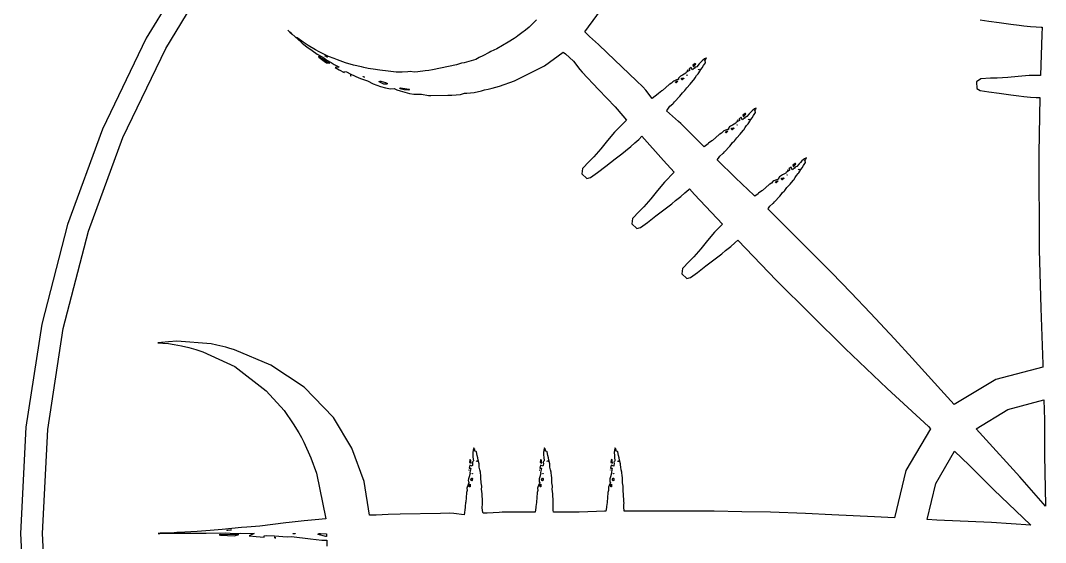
# Model space of a CAD drawing. Extents: x 0 to 285, y 0 to 248.
# Drawn here: x 100.6 to 142.07, y 123.48 to 144.62 of the extents above; entities that cross this region are included whole.
import ezdxf

# ---------------------------------------------------------------- set-up
doc = ezdxf.new("R2010")
doc.units = 0

msp = doc.modelspace()

# ---------------------------------------------------------------- linework, layer by layer
at = {"layer": 'Layer 1'}
for p, q in [((107.796866, 147.375305), (105.68579, 143.904035)), ((106.471682, 143.478077), (108.537947, 146.87565)), ((123.432539, 144.161021), (124.246989, 145.278561)), ((121.171038, 144.35139), (121.024531, 144.230362)), ((121.324211, 144.495081), (121.171038, 144.35139)), ((121.472942, 144.642773), (121.324211, 144.495081)), ((139.427401, 144.64388), (139.770631, 144.586995)), ((139.770631, 144.586995), (140.189708, 144.533963)), ((140.189708, 144.533963), (140.667891, 144.467895)), ((140.667891, 144.467895), (140.995269, 144.427455)), ((140.995269, 144.427455), (141.19688, 144.40479)), ((141.19688, 144.40479), (141.4656, 144.378261)), ((141.4656, 144.378261), (141.684545, 144.36656)), ((141.684545, 144.36656), (141.894896, 144.353671)), ((141.894896, 144.353671), (141.931, 144.353)), ((141.931, 144.353), (141.918407, 144.044136)), ((105.68579, 143.904035), (103.910727, 140.2247)), ((111.407, 144.226), (111.438849, 144.196669)), ((111.444042, 144.192816), (111.407, 144.226)), ((111.407, 144.226), (111.407, 144.226)), ((111.438849, 144.196669), (111.486262, 144.154005)), ((111.486262, 144.154005), (111.444042, 144.192816)), ((111.487, 144.154), (111.500925, 144.14126)), ((111.497219, 144.144963), (111.487, 144.154)), ((111.501221, 144.141114), (111.497219, 144.144963)), ((111.555233, 144.095408), (111.500423, 144.140888)), ((111.500423, 144.140888), (111.586783, 144.058228)), ((111.500925, 144.14126), (111.501221, 144.141114)), ((111.729737, 143.945348), (111.555233, 144.095408)), ((111.586783, 144.058228), (111.933569, 143.751882)), ((111.791806, 143.909943), (111.729737, 143.945348)), ((111.831357, 143.883132), (111.791806, 143.909943)), ((120.64545, 143.943282), (120.56605, 143.89099)), ((120.722037, 144.000009), (120.64545, 143.943282)), ((120.875653, 144.11215), (120.722037, 144.000009)), ((121.024531, 144.230362), (120.875653, 144.11215)), ((123.621117, 143.96889), (123.432539, 144.161021)), ((123.980346, 143.642991), (123.621117, 143.96889)), ((141.918407, 144.044136), (141.867746, 142.393906)), ((112.031342, 143.737813), (111.831357, 143.883132)), ((111.933569, 143.751882), (111.994599, 143.6987)), ((111.994599, 143.6987), (112.058446, 143.649224)), ((112.23888, 143.6036), (112.031342, 143.737813)), ((112.058446, 143.649224), (112.187769, 143.55427)), ((112.187769, 143.55427), (112.397531, 143.401986)), ((112.537818, 143.427468), (112.23888, 143.6036)), ((120.093941, 143.605238), (119.866256, 143.473395)), ((120.33333, 143.742708), (120.093941, 143.605238)), ((120.56605, 143.89099), (120.33333, 143.742708)), ((124.336761, 143.310127), (123.980346, 143.642991)), ((104.734297, 139.876859), (106.471682, 143.478077)), ((112.397531, 143.401986), (112.605218, 143.249702)), ((112.67662, 143.349843), (112.537818, 143.427468)), ((112.605218, 143.249702), (112.831125, 143.130452)), ((112.680795, 143.144687), (112.647775, 143.155648)), ((112.647775, 143.155648), (112.669552, 143.127502)), ((112.669552, 143.127502), (112.82465, 143.016253)), ((112.819424, 143.27874), (112.67662, 143.349843)), ((112.80449, 143.06573), (112.680795, 143.144687)), ((113.051848, 143.163342), (112.819424, 143.27874)), ((112.831125, 143.130452), (112.935115, 143.053273)), ((112.935767, 143.170449), (112.910435, 143.193411)), ((112.910435, 143.193411), (112.931319, 143.186448)), ((112.931319, 143.186448), (113.023324, 143.132081)), ((112.936, 143.17), (112.935767, 143.170449)), ((113.023324, 143.132081), (112.936, 143.17)), ((113.290791, 143.074016), (113.051848, 143.163342)), ((113.423819, 143.023648), (113.290791, 143.074016)), ((119.160538, 143.117416), (119.01818, 143.043793)), ((119.305417, 143.181114), (119.160538, 143.117416)), ((119.560506, 143.320659), (119.305417, 143.181114)), ((119.627313, 143.36273), (119.560506, 143.320659)), ((119.750119, 143.411023), (119.627313, 143.36273)), ((119.866256, 143.473395), (119.750119, 143.411023)), ((121.794391, 142.778037), (122.559213, 143.333399)), ((122.559213, 143.333399), (122.646018, 143.26496)), ((122.646018, 143.26496), (122.967771, 142.969725)), ((125.522441, 142.172737), (124.336761, 143.310127)), ((128.316147, 143.071621), (128.272149, 143.067473)), ((128.319, 143.073), (128.315594, 143.072704)), ((128.315594, 143.072704), (128.316186, 143.071815)), ((128.326812, 143.032364), (128.316147, 143.071621)), ((128.316186, 143.071815), (128.318704, 143.071532)), ((128.318704, 143.071532), (128.319, 143.073)), ((128.326076, 143.096593), (128.319706, 143.073335)), ((128.319706, 143.073335), (128.343853, 143.076157)), ((128.344, 143.096), (128.326076, 143.096593)), ((128.343853, 143.076157), (128.352519, 143.086015)), ((128.352519, 143.086015), (128.344, 143.096)), ((128.344, 143.096), (128.344, 143.096)), ((112.968625, 142.960704), (112.80449, 143.06573)), ((112.82465, 143.016253), (112.903, 142.961)), ((112.903, 142.961), (112.983732, 142.909596)), ((112.903, 142.961), (112.903, 142.961)), ((112.935115, 143.053273), (113.016886, 142.99491)), ((113.115129, 142.89419), (112.968625, 142.960704)), ((112.983732, 142.909596), (113.115129, 142.89419)), ((113.016886, 142.99491), (113.166653, 142.915063)), ((113.166653, 142.915063), (113.288717, 142.838773)), ((113.288717, 142.838773), (113.420704, 142.775222)), ((113.493292, 142.732855), (113.33301, 142.719673)), ((113.33301, 142.719673), (113.496256, 142.618355)), ((113.420704, 142.775222), (113.493292, 142.732855)), ((113.741124, 142.899067), (113.423819, 143.023648)), ((114.067765, 142.808705), (113.741124, 142.899067)), ((114.399144, 142.735674), (114.067765, 142.808705)), ((114.481804, 142.71849), (114.399144, 142.735674)), ((114.668604, 142.670346), (114.481804, 142.71849)), ((114.763261, 142.654197), (114.668604, 142.670346)), ((118.238993, 142.821885), (117.263069, 142.616272)), ((118.444606, 142.883511), (118.238993, 142.821885)), ((118.545924, 142.900989), (118.444606, 142.883511)), ((119.01818, 143.043793), (118.545924, 142.900989)), ((120.584271, 142.16831), (121.794391, 142.778037)), ((122.967771, 142.969725), (123.23234, 142.632422)), ((127.686124, 142.692541), (127.633241, 142.656699)), ((127.633241, 142.656699), (127.668939, 142.622923)), ((127.734564, 142.720094), (127.686124, 142.692541)), ((127.777674, 142.621732), (127.734564, 142.720094)), ((127.863887, 142.686468), (127.7993, 142.634028)), ((127.890406, 142.876553), (127.803451, 142.810927)), ((127.803451, 142.810927), (127.830262, 142.735379)), ((127.830262, 142.735379), (127.887, 142.821)), ((127.895143, 142.723501), (127.863887, 142.686468)), ((127.887, 142.821), (127.914257, 142.852552)), ((127.887, 142.821), (127.887, 142.821)), ((127.910405, 142.869887), (127.890406, 142.876553)), ((127.926252, 142.732834), (127.895143, 142.723501)), ((127.914257, 142.852552), (127.910405, 142.869887)), ((127.964324, 142.747055), (127.926252, 142.732834)), ((128.05676, 142.861267), (127.964324, 142.747055)), ((128.108164, 142.914745), (128.05676, 142.861267)), ((128.169937, 142.982888), (128.108164, 142.914745)), ((128.119272, 142.62825), (128.17275, 142.704687)), ((128.272149, 143.067473), (128.169937, 142.982888)), ((128.17275, 142.704687), (128.228596, 142.789867)), ((128.228596, 142.789867), (128.308888, 142.909857)), ((128.28637, 142.979778), (128.326812, 143.032364)), ((128.309924, 142.928078), (128.28637, 142.979778)), ((128.308888, 142.909857), (128.309924, 142.928078)), ((113.496256, 142.618355), (113.691796, 142.509477)), ((113.691796, 142.509477), (113.706014, 142.553619)), ((113.706014, 142.553619), (113.780825, 142.533178)), ((113.780825, 142.533178), (113.961995, 142.438814)), ((113.954, 142.39), (113.936669, 142.391036)), ((113.936669, 142.391036), (113.957113, 142.378446)), ((113.980368, 142.37163), (113.954, 142.39)), ((113.954, 142.39), (113.954, 142.39)), ((113.957113, 142.378446), (113.980368, 142.37163)), ((113.961995, 142.438814), (114.279746, 142.290678)), ((114.279746, 142.290678), (114.392034, 142.262089)), ((114.392034, 142.262089), (114.638532, 142.16891)), ((114.459345, 142.338368), (114.46675, 142.345627)), ((114.512377, 142.320148), (114.459345, 142.338368)), ((114.46675, 142.345627), (114.52009, 142.326371)), ((114.52009, 142.326371), (114.512, 142.32)), ((114.512, 142.32), (114.512377, 142.320148)), ((114.861328, 142.648569), (114.763261, 142.654197)), ((115.136715, 142.603832), (114.861328, 142.648569)), ((115.468687, 142.562946), (115.136715, 142.603832)), ((115.800213, 142.530801), (115.468687, 142.562946)), ((116.032787, 142.528284), (115.800213, 142.530801)), ((116.26625, 142.540727), (116.032787, 142.528284)), ((116.375574, 142.549021), (116.26625, 142.540727)), ((116.517786, 142.531241), (116.375574, 142.549021)), ((116.669339, 142.541317), (116.517786, 142.531241)), ((116.966649, 142.575536), (116.669339, 142.541317)), ((117.11523, 142.595534), (116.966649, 142.575536)), ((117.263069, 142.616272), (117.11523, 142.595534)), ((123.23234, 142.632422), (123.317518, 142.531835)), ((123.317518, 142.531835), (123.981908, 141.827302)), ((127.223495, 142.283994), (127.21268, 142.233332)), ((127.257714, 142.329324), (127.223495, 142.283994)), ((127.302745, 142.364579), (127.257714, 142.329324)), ((127.380963, 142.40917), (127.302745, 142.364579)), ((127.336513, 142.238376), (127.345, 142.28)), ((127.345, 142.28), (127.345389, 142.279854)), ((127.345389, 142.279854), (127.419012, 142.288298)), ((127.425086, 142.256892), (127.380212, 142.222969)), ((127.514431, 142.480426), (127.380963, 142.40917)), ((127.419012, 142.288298), (127.428495, 142.282075)), ((127.431455, 142.263708), (127.425086, 142.256892)), ((127.428495, 142.282075), (127.431455, 142.263708)), ((127.531023, 142.509608), (127.514431, 142.480426)), ((127.613536, 142.566334), (127.531023, 142.509608)), ((127.553672, 142.403696), (127.566, 142.414)), ((127.557671, 142.397326), (127.553672, 142.403696)), ((127.570263, 142.407695), (127.557671, 142.397326)), ((127.565522, 142.414361), (127.570263, 142.407695)), ((127.566, 142.414), (127.565522, 142.414361)), ((127.569594, 142.604926), (127.566631, 142.59826)), ((127.566631, 142.59826), (127.577593, 142.599594)), ((127.577, 142.607), (127.569594, 142.604926)), ((127.577593, 142.599594), (127.577, 142.607)), ((127.577, 142.607), (127.577, 142.607)), ((127.663012, 142.598186), (127.613536, 142.566334)), ((127.668939, 142.622923), (127.663012, 142.598186)), ((127.7993, 142.634028), (127.777674, 142.621732)), ((127.838117, 142.216878), (127.893223, 142.303091)), ((127.893223, 142.303091), (127.946846, 142.38975)), ((127.946846, 142.38975), (128.015877, 142.462191)), ((128.015877, 142.462191), (128.038839, 142.497889)), ((128.032002, 142.613604), (128.043, 142.641)), ((128.05837, 142.630936), (128.032002, 142.613604)), ((128.038839, 142.497889), (128.119272, 142.62825)), ((128.043, 142.641), (128.043409, 142.641011)), ((128.043409, 142.641011), (128.058519, 142.639529)), ((128.058519, 142.639529), (128.05837, 142.630936)), ((139.452092, 142.259549), (139.27907, 142.136003)), ((139.838282, 142.280433), (139.452092, 142.259549)), ((140.107595, 142.281618), (139.838282, 142.280433)), ((140.536745, 142.312581), (140.107595, 142.281618)), ((140.965302, 142.354798), (140.536745, 142.312581)), ((141.41119, 142.387833), (140.965302, 142.354798)), ((141.867746, 142.393906), (141.41119, 142.387833)), ((114.638532, 142.16891), (114.869031, 142.053955)), ((114.869031, 142.053955), (115.163228, 141.943299)), ((115.101664, 142.152607), (115.143586, 142.162976)), ((115.106256, 142.137051), (115.101664, 142.152607)), ((115.293934, 142.033357), (115.106256, 142.137051)), ((115.143586, 142.162976), (115.175138, 142.15646)), ((115.163228, 141.943299), (115.36025, 141.885379)), ((115.175138, 142.15646), (115.364159, 142.10461)), ((115.423107, 142.03706), (115.293934, 142.033357)), ((115.36025, 141.885379), (115.561122, 141.855746)), ((115.364159, 142.10461), (115.450375, 142.062841)), ((115.450375, 142.062841), (115.423, 142.037)), ((115.423, 142.037), (115.423107, 142.03706)), ((115.561122, 141.855746), (115.720665, 141.86419)), ((115.720665, 141.86419), (115.827026, 141.816342)), ((115.946621, 141.880785), (115.969433, 141.888933)), ((115.959507, 141.848494), (115.946621, 141.880785)), ((116.120681, 141.806423), (115.959507, 141.848494)), ((115.969433, 141.888933), (116.142012, 141.862122)), ((116.142012, 141.862122), (116.31548, 141.840642)), ((116.31548, 141.840642), (116.330437, 141.826125)), ((119.36466, 141.807156), (119.519318, 141.840929)), ((119.519318, 141.840929), (119.67338, 141.877816)), ((119.67338, 141.877816), (119.980316, 141.960476)), ((119.980316, 141.960476), (120.584271, 142.16831)), ((123.981908, 141.827302), (124.660223, 141.127657)), ((125.779012, 141.926385), (125.522441, 142.172737)), ((125.892039, 141.797655), (125.779012, 141.926385)), ((126.702047, 141.902842), (126.566355, 141.777818)), ((126.841747, 142.022535), (126.702047, 141.902842)), ((126.86308, 142.036163), (126.841747, 142.022535)), ((126.938332, 142.074974), (126.86308, 142.036163)), ((126.990624, 142.139414), (126.938332, 142.074974)), ((127.03136, 142.167264), (126.990624, 142.139414)), ((127.133426, 142.21348), (127.03136, 142.167264)), ((127.100214, 142.114824), (127.133, 142.155)), ((127.110287, 142.095862), (127.100214, 142.114824)), ((127.11962, 142.092757), (127.110287, 142.095862)), ((127.194279, 142.156604), (127.11962, 142.092757)), ((127.132667, 142.155419), (127.174885, 142.178084)), ((127.133, 142.155), (127.132667, 142.155419)), ((127.174608, 142.227259), (127.133426, 142.21348)), ((127.21268, 142.233332), (127.174608, 142.227259)), ((127.174885, 142.178084), (127.192947, 142.16653)), ((127.192947, 142.16653), (127.194279, 142.156604)), ((127.348067, 142.217934), (127.336513, 142.238376)), ((127.365655, 142.21078), (127.348067, 142.217934)), ((127.380212, 142.222969), (127.365655, 142.21078)), ((127.473257, 141.78032), (127.557845, 141.895421)), ((127.557845, 141.895421), (127.696498, 142.042075)), ((127.696498, 142.042075), (127.751308, 142.105626)), ((127.751308, 142.105626), (127.82271, 142.19673)), ((127.82271, 142.19673), (127.838117, 142.216878)), ((139.27907, 142.136003), (139.294027, 141.858102)), ((139.294027, 141.858102), (139.426759, 141.782847)), ((115.827026, 141.816342), (115.962868, 141.768048)), ((115.962868, 141.768048), (116.336465, 141.6648)), ((116.306146, 141.797674), (116.120681, 141.806423)), ((116.330437, 141.826125), (116.306, 141.798)), ((116.306, 141.798), (116.306146, 141.797674)), ((116.336465, 141.6648), (116.512154, 141.634134)), ((116.512154, 141.634134), (116.814501, 141.630431)), ((116.814501, 141.630431), (117.110622, 141.584804)), ((117.110622, 141.584804), (117.202627, 141.575178)), ((117.202627, 141.575178), (117.881238, 141.588214)), ((117.881238, 141.588214), (118.052186, 141.598137)), ((118.052186, 141.598137), (118.223729, 141.608508)), ((118.223729, 141.608508), (118.394826, 141.62569)), ((118.394826, 141.62569), (118.562071, 141.669688)), ((118.562071, 141.669688), (118.654211, 141.672056)), ((118.654211, 141.672056), (118.803224, 141.683317)), ((118.803224, 141.683317), (118.951066, 141.704201)), ((118.951066, 141.704201), (119.243931, 141.770269)), ((119.243931, 141.770269), (119.36466, 141.807156)), ((126.149352, 141.464647), (125.892039, 141.797655)), ((126.39274, 141.644335), (126.149352, 141.464647)), ((126.416145, 141.668629), (126.39274, 141.644335)), ((126.543097, 141.76656), (126.416145, 141.668629)), ((126.566355, 141.777818), (126.543097, 141.76656)), ((127.060547, 141.318278), (127.268231, 141.550264)), ((127.268231, 141.550264), (127.327636, 141.62137)), ((127.327636, 141.62137), (127.384081, 141.69455)), ((127.384081, 141.69455), (127.454001, 141.75262)), ((127.454001, 141.75262), (127.473257, 141.78032)), ((139.426759, 141.782847), (139.769989, 141.725965)), ((139.769989, 141.725965), (140.189066, 141.67293)), ((140.189066, 141.67293), (140.667249, 141.606715)), ((140.667249, 141.606715), (140.994627, 141.566273)), ((140.994627, 141.566273), (141.196238, 141.543608)), ((141.196238, 141.543608), (141.464958, 141.517079)), ((141.464958, 141.517079), (141.683903, 141.505375)), ((141.683903, 141.505375), (141.843147, 141.49397)), ((141.843147, 141.49397), (141.796338, 139.24364)), ((124.660223, 141.127657), (124.739031, 141.024849)), ((124.739031, 141.024849), (125.120031, 140.587701)), ((126.756422, 140.990164), (126.811679, 141.064671)), ((126.811679, 141.064671), (126.873451, 141.144368)), ((126.873451, 141.144368), (126.988552, 141.249247)), ((126.988552, 141.249247), (127.015364, 141.268209)), ((127.015364, 141.268209), (127.060547, 141.318278)), ((130.294776, 141.044831), (130.192561, 140.960246)), ((130.338771, 141.048979), (130.294776, 141.044831)), ((130.309144, 140.957136), (130.349437, 141.009576)), ((130.342, 141.051), (130.338591, 141.050557)), ((130.338591, 141.050557), (130.339183, 141.049815)), ((130.349437, 141.009576), (130.338771, 141.048979)), ((130.339183, 141.049815), (130.34185, 141.049518)), ((130.348076, 141.073443), (130.341706, 141.050335)), ((130.341706, 141.050335), (130.36585, 141.053157)), ((130.34185, 141.049518), (130.342, 141.051)), ((130.366, 141.073), (130.348076, 141.073443)), ((130.36585, 141.053157), (130.366, 141.073)), ((130.366, 141.073), (130.366, 141.073)), ((125.120031, 140.587701), (124.635775, 140.095297)), ((126.736424, 140.964239), (126.742498, 140.968981)), ((126.854342, 140.850769), (126.736424, 140.964239)), ((126.742498, 140.968981), (126.756422, 140.990164)), ((127.216238, 140.527388), (126.854342, 140.850769)), ((129.599, 140.584), (129.591594, 140.581926)), ((129.599739, 140.576594), (129.599, 140.584)), ((129.708765, 140.669879), (129.656029, 140.633885)), ((129.656029, 140.633885), (129.691589, 140.600108)), ((129.691589, 140.600108), (129.685812, 140.575369)), ((129.757352, 140.697432), (129.708765, 140.669879)), ((129.800312, 140.599072), (129.757352, 140.697432)), ((129.821941, 140.611366), (129.800312, 140.599072)), ((129.886528, 140.663806), (129.821941, 140.611366)), ((129.912406, 140.85355), (129.825451, 140.787925)), ((129.825451, 140.787925), (129.852262, 140.712377)), ((129.852262, 140.712377), (129.909, 140.798)), ((129.917784, 140.700988), (129.886528, 140.663806)), ((129.909, 140.798), (129.936257, 140.829552)), ((129.909, 140.798), (129.909, 140.798)), ((129.932554, 140.846884), (129.912406, 140.85355)), ((129.94904, 140.710172), (129.917784, 140.700988)), ((129.936257, 140.829552), (129.932554, 140.846884)), ((129.986965, 140.724393), (129.94904, 140.710172)), ((130.079534, 140.838608), (129.986965, 140.724393)), ((130.054654, 140.590956), (130.066, 140.618)), ((130.081022, 140.60829), (130.054654, 140.590956)), ((130.061466, 140.47525), (130.141899, 140.605608)), ((130.066, 140.618), (130.066061, 140.618363)), ((130.066061, 140.618363), (130.081318, 140.616881)), ((130.130791, 140.891948), (130.079534, 140.838608)), ((130.081318, 140.616881), (130.081022, 140.60829)), ((130.192561, 140.960246), (130.130791, 140.891948)), ((130.141899, 140.605608), (130.195377, 140.682048)), ((130.195377, 140.682048), (130.251223, 140.767226)), ((130.251223, 140.767226), (130.331513, 140.887069)), ((130.332551, 140.905289), (130.309144, 140.957136)), ((130.331513, 140.887069), (130.332551, 140.905289)), ((103.910727, 140.2247), (102.493002, 136.358624)), ((127.31608, 140.441469), (127.216238, 140.527388)), ((127.945808, 139.815151), (127.31608, 140.441469)), ((129.156078, 140.190821), (129.054012, 140.144452)), ((129.197407, 140.204597), (129.156078, 140.190821)), ((129.235332, 140.21067), (129.197407, 140.204597)), ((129.246144, 140.261332), (129.235332, 140.21067)), ((129.280363, 140.306662), (129.246144, 140.261332)), ((129.325397, 140.341917), (129.280363, 140.306662)), ((129.403612, 140.386509), (129.325397, 140.341917)), ((129.359165, 140.215739), (129.368, 140.257)), ((129.370719, 140.195298), (129.359165, 140.215739)), ((129.368, 140.257), (129.368041, 140.257206)), ((129.368041, 140.257206), (129.441664, 140.26565)), ((129.388306, 140.188146), (129.370719, 140.195298)), ((129.402864, 140.200333), (129.388306, 140.188146)), ((129.447738, 140.234256), (129.402864, 140.200333)), ((129.537083, 140.457612), (129.403612, 140.386509)), ((129.441664, 140.26565), (129.451144, 140.259441)), ((129.454107, 140.241071), (129.447738, 140.234256)), ((129.451144, 140.259441), (129.454107, 140.241071)), ((129.553822, 140.486943), (129.537083, 140.457612)), ((129.636186, 140.543669), (129.553822, 140.486943)), ((129.576323, 140.381048), (129.588, 140.392)), ((129.580469, 140.374678), (129.576323, 140.381048)), ((129.592913, 140.3849), (129.580469, 140.374678)), ((129.588, 140.392), (129.588174, 140.391713)), ((129.588174, 140.391713), (129.592913, 140.3849)), ((129.591594, 140.581926), (129.588631, 140.57526)), ((129.588631, 140.57526), (129.599739, 140.576594)), ((129.685812, 140.575369), (129.636186, 140.543669)), ((129.774082, 140.082984), (129.845484, 140.174088)), ((129.845484, 140.174088), (129.860744, 140.194236)), ((129.860744, 140.194236), (129.915851, 140.280449)), ((129.915851, 140.280449), (129.969473, 140.367111)), ((129.969473, 140.367111), (130.038504, 140.439549)), ((130.038504, 140.439549), (130.061466, 140.47525)), ((103.346663, 136.09287), (104.734297, 139.876859)), ((124.343957, 139.756659), (124.070794, 139.423637)), ((124.635775, 140.095297), (124.343957, 139.756659)), ((125.452748, 139.664065), (125.61051, 139.803765)), ((125.61051, 139.803765), (125.737758, 139.932052)), ((125.737758, 139.932052), (126.610724, 138.954652)), ((128.254672, 139.503473), (127.945808, 139.815151)), ((128.589007, 139.755156), (128.565749, 139.743898)), ((128.724699, 139.88018), (128.589007, 139.755156)), ((128.864399, 139.999726), (128.724699, 139.88018)), ((128.885879, 140.013501), (128.864399, 139.999726)), ((128.960983, 140.052312), (128.885879, 140.013501)), ((129.013274, 140.116752), (128.960983, 140.052312)), ((129.054012, 140.144452), (129.013274, 140.116752)), ((129.122864, 140.092182), (129.155, 140.133)), ((129.132939, 140.073222), (129.122864, 140.092182)), ((129.142272, 140.070259), (129.132939, 140.073222)), ((129.216931, 140.133956), (129.142272, 140.070259)), ((129.155, 140.133), (129.155319, 140.132771)), ((129.155319, 140.132771), (129.197537, 140.155436)), ((129.197537, 140.155436), (129.215599, 140.143735)), ((129.215599, 140.143735), (129.216931, 140.133956)), ((129.476622, 139.729978), (129.496031, 139.757678)), ((129.496031, 139.757678), (129.580466, 139.872779)), ((129.580466, 139.872779), (129.719122, 140.019436)), ((129.719122, 140.019436), (129.774082, 140.082984)), ((124.070794, 139.423637), (123.789187, 139.098331)), ((124.922272, 139.219805), (125.080779, 139.346314)), ((125.080779, 139.346314), (125.289649, 139.517558)), ((125.289649, 139.517558), (125.452748, 139.664065)), ((128.415539, 139.621685), (128.254672, 139.503473)), ((128.438797, 139.645832), (128.415539, 139.621685)), ((128.565749, 139.743898), (128.438797, 139.645832)), ((129.083174, 139.295639), (129.290861, 139.527625)), ((129.290861, 139.527625), (129.350263, 139.598728)), ((129.350263, 139.598728), (129.406852, 139.671908)), ((129.406852, 139.671908), (129.476622, 139.729978)), ((123.789187, 139.098331), (123.599573, 138.906939)), ((124.27729, 138.725476), (124.662145, 139.016859)), ((124.662145, 139.016859), (124.922272, 139.219805)), ((126.610724, 138.954652), (127.049353, 138.471877)), ((128.782312, 138.974479), (128.834455, 139.042029)), ((129.520918, 138.248604), (128.782312, 138.974479)), ((128.834455, 139.042029), (128.896081, 139.121726)), ((128.896081, 139.121726), (129.011182, 139.226608)), ((129.011182, 139.226608), (129.037993, 139.245421)), ((129.037993, 139.245421), (129.083174, 139.295639)), ((132.215204, 138.937584), (132.153432, 138.869286)), ((132.317419, 139.022172), (132.215204, 138.937584)), ((132.361415, 139.026317), (132.317419, 139.022172)), ((132.331787, 138.934474), (132.37223, 138.986914)), ((132.355192, 138.882627), (132.331787, 138.934474)), ((132.37223, 138.986914), (132.361415, 139.026317)), ((132.365, 139.028), (132.361444, 139.027557)), ((132.361444, 139.027557), (132.362037, 139.026815)), ((132.362037, 139.026815), (132.364704, 139.026518)), ((132.364704, 139.026518), (132.365, 139.028)), ((132.371073, 139.051593), (132.364864, 139.028481)), ((132.364864, 139.028481), (132.388853, 139.031304)), ((132.389, 139.051), (132.371073, 139.051593)), ((132.388853, 139.031304), (132.397636, 139.041087)), ((132.397636, 139.041087), (132.389, 139.051)), ((132.389, 139.051), (132.389, 139.051)), ((141.796338, 139.24364), (141.808042, 135.3287)), ((123.341224, 138.619259), (123.306262, 138.4095)), ((123.599573, 138.906939), (123.341224, 138.619259)), ((123.94339, 138.466678), (124.27729, 138.725476)), ((131.658815, 138.521019), (131.576452, 138.464292)), ((131.614592, 138.559075), (131.611628, 138.552409)), ((131.611628, 138.552409), (131.622739, 138.553741)), ((131.622, 138.561), (131.614592, 138.559075)), ((131.622739, 138.553741), (131.622, 138.561)), ((131.708441, 138.552868), (131.658815, 138.521019)), ((131.731394, 138.647231), (131.678658, 138.611234)), ((131.678658, 138.611234), (131.714218, 138.577458)), ((131.714218, 138.577458), (131.708441, 138.552868)), ((131.779982, 138.674785), (131.731394, 138.647231)), ((131.822941, 138.576422), (131.779982, 138.674785)), ((131.844568, 138.588557), (131.822941, 138.576422)), ((131.909157, 138.641146), (131.844568, 138.588557)), ((131.935406, 138.83155), (131.848598, 138.765927)), ((131.848598, 138.765927), (131.875262, 138.690377)), ((131.875262, 138.690377), (131.932, 138.776)), ((131.94056, 138.67818), (131.909157, 138.641146)), ((131.932, 138.776), (131.959257, 138.807552)), ((131.932, 138.776), (131.932, 138.776)), ((131.955551, 138.824884), (131.935406, 138.83155)), ((131.971669, 138.687513), (131.94056, 138.67818)), ((131.959257, 138.807552), (131.955551, 138.824884)), ((132.009592, 138.701584), (131.971669, 138.687513)), ((132.102177, 138.815946), (132.009592, 138.701584)), ((132.077323, 138.568308), (132.089, 138.596)), ((132.103691, 138.585639), (132.077323, 138.568308)), ((132.084109, 138.452599), (132.164543, 138.582811)), ((132.089, 138.596), (132.088716, 138.595712)), ((132.088716, 138.595712), (132.103973, 138.59423)), ((132.153432, 138.869286), (132.102177, 138.815946)), ((132.103973, 138.59423), (132.103691, 138.585639)), ((132.164543, 138.582811), (132.218021, 138.659248)), ((132.218021, 138.659248), (132.273867, 138.744575)), ((132.273867, 138.744575), (132.354156, 138.864565)), ((132.354156, 138.864565), (132.355192, 138.882627)), ((123.306262, 138.4095), (123.513357, 138.223589)), ((123.513357, 138.223589), (123.660604, 138.264178)), ((123.660604, 138.264178), (123.94339, 138.466678)), ((127.049353, 138.471877), (126.658571, 138.072502)), ((130.038651, 137.761238), (129.520918, 138.248604)), ((131.076642, 138.121946), (131.035903, 138.094096)), ((131.178708, 138.168165), (131.076642, 138.121946)), ((131.145527, 138.069379), (131.178, 138.11)), ((131.239589, 138.111308), (131.165082, 138.047461)), ((131.177971, 138.110123), (131.220191, 138.132785)), ((131.178, 138.11), (131.177971, 138.110123)), ((131.220036, 138.18194), (131.178708, 138.168165)), ((131.257959, 138.188014), (131.220036, 138.18194)), ((131.220191, 138.132785), (131.238254, 138.121084)), ((131.238254, 138.121084), (131.239589, 138.111308)), ((131.268773, 138.238678), (131.257959, 138.188014)), ((131.302993, 138.283859), (131.268773, 138.238678)), ((131.348027, 138.319264), (131.302993, 138.283859)), ((131.426242, 138.363855), (131.348027, 138.319264)), ((131.381826, 138.192941), (131.391, 138.234)), ((131.39338, 138.172647), (131.381826, 138.192941)), ((131.390696, 138.234408), (131.464466, 138.242999)), ((131.391, 138.234), (131.390696, 138.234408)), ((131.411035, 138.165499), (131.39338, 138.172647)), ((131.425675, 138.177684), (131.411035, 138.165499)), ((131.470548, 138.211607), (131.425675, 138.177684)), ((131.559713, 138.434961), (131.426242, 138.363855)), ((131.464466, 138.242999), (131.473949, 138.23679)), ((131.476771, 138.218273), (131.470548, 138.211607)), ((131.473949, 138.23679), (131.476771, 138.218273)), ((131.576452, 138.464292), (131.559713, 138.434961)), ((131.598976, 138.358397), (131.611, 138.369)), ((131.603124, 138.352027), (131.598976, 138.358397)), ((131.615717, 138.362249), (131.603124, 138.352027)), ((131.610829, 138.369065), (131.615717, 138.362249)), ((131.611, 138.369), (131.610829, 138.369065)), ((131.796728, 138.060186), (131.868131, 138.15144)), ((131.868131, 138.15144), (131.88339, 138.171585)), ((131.88339, 138.171585), (131.938497, 138.257801)), ((131.938497, 138.257801), (131.992119, 138.34446)), ((131.992119, 138.34446), (132.061151, 138.416898)), ((132.061151, 138.416898), (132.084109, 138.452599)), ((126.366753, 137.733864), (126.093441, 137.401003)), ((126.658571, 138.072502), (126.366753, 137.733864)), ((127.475404, 137.641432), (127.633166, 137.780977)), ((127.633166, 137.780977), (127.659088, 137.807199)), ((127.659088, 137.807199), (127.869885, 137.578478)), ((130.265744, 137.548663), (130.038651, 137.761238)), ((130.588383, 137.721242), (130.461431, 137.623175)), ((130.611641, 137.7325), (130.588383, 137.721242)), ((130.747483, 137.857524), (130.611641, 137.7325)), ((130.887028, 137.97707), (130.747483, 137.857524)), ((130.908508, 137.990845), (130.887028, 137.97707)), ((130.983613, 138.029509), (130.908508, 137.990845)), ((131.035903, 138.094096), (130.983613, 138.029509)), ((131.155599, 138.050566), (131.145527, 138.069379)), ((131.165082, 138.047461), (131.155599, 138.050566)), ((131.429501, 137.649257), (131.499272, 137.707327)), ((131.499272, 137.707327), (131.518677, 137.73503)), ((131.518677, 137.73503), (131.603115, 137.850131)), ((131.603115, 137.850131), (131.741771, 137.996785)), ((131.741771, 137.996785), (131.796728, 138.060186)), ((126.093441, 137.401003), (125.811837, 137.075694)), ((126.944928, 137.197172), (127.103432, 137.323681)), ((127.103432, 137.323681), (127.312305, 137.494928)), ((127.312305, 137.494928), (127.475404, 137.641432)), ((127.869885, 137.578478), (128.999715, 136.376948)), ((130.309739, 137.504814), (130.265744, 137.548663)), ((130.438173, 137.599031), (130.309739, 137.504814)), ((130.461431, 137.623175), (130.438173, 137.599031)), ((131.060789, 137.222919), (131.105823, 137.272988)), ((131.105823, 137.272988), (131.31351, 137.504974)), ((131.31351, 137.504974), (131.372912, 137.57608)), ((131.372912, 137.57608), (131.429501, 137.649257)), ((125.622223, 136.884302), (125.363871, 136.596625)), ((125.811837, 137.075694), (125.622223, 136.884302)), ((126.299943, 136.702843), (126.684801, 136.994226)), ((126.684801, 136.994226), (126.944928, 137.197172)), ((130.828365, 136.987825), (130.857104, 137.019231)), ((133.417335, 134.407295), (130.828365, 136.987825)), ((130.857104, 137.019231), (130.918727, 137.099077)), ((130.918727, 137.099077), (131.033978, 137.203956)), ((131.033978, 137.203956), (131.060789, 137.222919)), ((125.363871, 136.596625), (125.329059, 136.386714)), ((125.683254, 136.241542), (125.966193, 136.444045)), ((125.966193, 136.444045), (126.299943, 136.702843)), ((102.493002, 136.358624), (101.453939, 132.327133)), ((102.329654, 132.146982), (103.346663, 136.09287)), ((125.329059, 136.386714), (125.536007, 136.200953)), ((125.536007, 136.200953), (125.683254, 136.241542)), ((128.681222, 136.049853), (128.389404, 135.711215)), ((128.999715, 136.376948), (128.681222, 136.049853)), ((128.389404, 135.711215), (128.116092, 135.378354)), ((129.334956, 135.472129), (129.498052, 135.618786)), ((129.498052, 135.618786), (129.618637, 135.724405)), ((129.618637, 135.724405), (131.178507, 134.097285)), ((128.116092, 135.378354), (127.834485, 135.053048)), ((128.967579, 135.174526), (129.126233, 135.300885)), ((129.126233, 135.300885), (129.334956, 135.472129)), ((141.808042, 135.3287), (141.874257, 132.97393)), ((127.644871, 134.861656), (127.386522, 134.573976)), ((127.834485, 135.053048), (127.644871, 134.861656)), ((128.322594, 134.680194), (128.707452, 134.97158)), ((128.707452, 134.97158), (128.967579, 135.174526)), ((127.386522, 134.573976), (127.35171, 134.364068)), ((127.35171, 134.364068), (127.558658, 134.178304)), ((127.705905, 134.218893), (127.988844, 134.421396)), ((127.988844, 134.421396), (128.322594, 134.680194)), ((134.184677, 133.603657), (133.417335, 134.407295)), ((127.558658, 134.178304), (127.705905, 134.218893)), ((131.178507, 134.097285), (133.955317, 131.336915)), ((134.985798, 132.769505), (134.184677, 133.603657)), ((135.952236, 131.727955), (134.985798, 132.769505)), ((141.874257, 132.97393), (141.958695, 130.70982)), ((101.453939, 132.327133), (100.814864, 128.15155)), ((101.704142, 128.060068), (102.329654, 132.146982)), ((106.304454, 131.580472), (106.159932, 131.572684)), ((106.159932, 131.572684), (106.357, 131.56)), ((106.587689, 131.608618), (106.304454, 131.580472)), ((106.357, 131.56), (106.578906, 131.536889)), ((106.357, 131.56), (106.357, 131.56)), ((106.578906, 131.536889), (106.818592, 131.499559)), ((106.918772, 131.629062), (106.587689, 131.608618)), ((106.818592, 131.499559), (106.966431, 131.476005)), ((108.305022, 131.524329), (106.918772, 131.629062)), ((106.966431, 131.476005), (107.113085, 131.445638)), ((108.544854, 131.475296), (108.305022, 131.524329)), ((108.782767, 131.41619), (108.544854, 131.475296)), ((136.672915, 130.942983), (135.952236, 131.727955)), ((107.113085, 131.445638), (107.404172, 131.379274)), ((107.404172, 131.379274), (107.691409, 131.301059)), ((107.691409, 131.301059), (107.973913, 131.20803)), ((107.973913, 131.20803), (109.273213, 130.60467)), ((108.90246, 131.387006), (108.782767, 131.41619)), ((109.020821, 131.353379), (108.90246, 131.387006)), ((109.258579, 131.285533), (109.020821, 131.353379)), ((110.723349, 130.670029), (109.258579, 131.285533)), ((133.955317, 131.336915), (135.667327, 129.718525)), ((112.069019, 129.772176), (110.723349, 130.670029)), ((137.838595, 129.662943), (136.672915, 130.942983)), ((141.958695, 130.70982), (141.962101, 130.582126)), ((109.273213, 130.60467), (110.541853, 129.626974)), ((141.962101, 130.582126), (140.057806, 130.089722)), ((140.057806, 130.089722), (138.378401, 129.065806)), ((110.541853, 129.626974), (111.257941, 128.824967)), ((113.254699, 128.540576), (112.069019, 129.772176)), ((135.667327, 129.718525), (137.328227, 128.177175)), ((138.378401, 129.065806), (137.838595, 129.662943)), ((140.546458, 128.866461), (141.998, 129.261)), ((141.998, 129.261), (141.998439, 129.261564)), ((141.998439, 129.261564), (142.020808, 128.444001)), ((111.257941, 128.824967), (111.634058, 128.291528)), ((139.260143, 128.086699), (140.546458, 128.866461)), ((100.814864, 128.15155), (100.5971, 123.8532)), ((111.634058, 128.291528), (111.856116, 127.92178)), ((113.999789, 127.307805), (113.254699, 128.540576)), ((137.328227, 128.177175), (137.418591, 128.091551)), ((142.020808, 128.444001), (142.023179, 127.021301)), ((101.491, 123.853), (101.704142, 128.060068)), ((111.856116, 127.92178), (111.960403, 127.734385)), ((111.960403, 127.734385), (112.058024, 127.544029)), ((137.418591, 128.091551), (136.420237, 126.396701)), ((139.531528, 127.784208), (139.260143, 128.086699)), ((141.021928, 126.143748), (139.531528, 127.784208)), ((112.058024, 127.544029), (112.349703, 126.918303)), ((112.349703, 126.918303), (112.568648, 126.297465)), ((114.500229, 125.957086), (113.999789, 127.307805)), ((118.909948, 127.239773), (118.897502, 127.107637)), ((118.897502, 127.107637), (118.901947, 127.015794)), ((118.901947, 127.015794), (118.903429, 126.941724)), ((118.903429, 126.941724), (118.918836, 126.795513)), ((118.938092, 127.273846), (118.909948, 127.239773)), ((118.941, 127.31), (118.927817, 127.297704)), ((118.927817, 127.297704), (118.939815, 127.276819)), ((118.973496, 127.253551), (118.938092, 127.273846)), ((118.939815, 127.276819), (118.954773, 127.295782)), ((118.954773, 127.295782), (118.941, 127.31)), ((118.941, 127.31), (118.941, 127.31)), ((118.98209, 127.187793), (118.973496, 127.253551)), ((119.035269, 127.167795), (118.98209, 127.187793)), ((119.047405, 127.154313), (119.035269, 127.167795)), ((119.075404, 127.012697), (119.047405, 127.154313)), ((119.096142, 126.912853), (119.075404, 127.012697)), ((119.112437, 126.821009), (119.096142, 126.912853)), ((121.770447, 127.239765), (121.758004, 127.107629)), ((121.758004, 127.107629), (121.762446, 127.015785)), ((121.762446, 127.015785), (121.763928, 126.941716)), ((121.763928, 126.941716), (121.779334, 126.795505)), ((121.798593, 127.273837), (121.770447, 127.239765)), ((121.801, 127.31), (121.787815, 127.297704)), ((121.787815, 127.297704), (121.799815, 127.276819)), ((121.833998, 127.253543), (121.798593, 127.273837)), ((121.799815, 127.276819), (121.814773, 127.295782)), ((121.814773, 127.295782), (121.801, 127.31)), ((121.801, 127.31), (121.801, 127.31)), ((121.842589, 127.187785), (121.833998, 127.253543)), ((121.89577, 127.167787), (121.842589, 127.187785)), ((121.907906, 127.154305), (121.89577, 127.167787)), ((121.935902, 127.012689), (121.907906, 127.154305)), ((121.956643, 126.912845), (121.935902, 127.012689)), ((121.972938, 126.821001), (121.956643, 126.912845)), ((124.630931, 127.239757), (124.618341, 127.107621)), ((124.618341, 127.107621), (124.622933, 127.015777)), ((124.622933, 127.015777), (124.624415, 126.941708)), ((124.624415, 126.941708), (124.639821, 126.795497)), ((124.659077, 127.273829), (124.630931, 127.239757)), ((124.662, 127.31), (124.648815, 127.297704)), ((124.648815, 127.297704), (124.660815, 127.276819)), ((124.694482, 127.253535), (124.659077, 127.273829)), ((124.660815, 127.276819), (124.675773, 127.295782)), ((124.675773, 127.295782), (124.662, 127.31)), ((124.662, 127.31), (124.662, 127.31)), ((124.703073, 127.187777), (124.694482, 127.253535)), ((124.756254, 127.167779), (124.703073, 127.187777)), ((124.76839, 127.154297), (124.756254, 127.167779)), ((124.796389, 127.012681), (124.76839, 127.154297)), ((124.817127, 126.912836), (124.796389, 127.012681)), ((124.833273, 126.820993), (124.817127, 126.912836)), ((137.631434, 125.877411), (138.379, 127.183)), ((138.378889, 127.183364), (138.975137, 126.618669)), ((138.379, 127.183), (138.378889, 127.183364)), ((142.023179, 127.021301), (142.064803, 124.981621)), ((118.760625, 126.560284), (118.748771, 126.497473)), ((118.748771, 126.497473), (118.797805, 126.498808)), ((118.775229, 126.834147), (118.759972, 126.726304)), ((118.759972, 126.726304), (118.83241, 126.691788)), ((118.775439, 126.614056), (118.760625, 126.560284)), ((118.794042, 126.843627), (118.775229, 126.834147)), ((118.875433, 126.574948), (118.775439, 126.614056)), ((118.809, 126.834), (118.794042, 126.843627)), ((118.797805, 126.498808), (118.811137, 126.477178)), ((118.811966, 126.792372), (118.809, 126.834)), ((118.809, 126.834), (118.809, 126.834)), ((118.83241, 126.691788), (118.811966, 126.792372)), ((118.882099, 126.598937), (118.875433, 126.574948)), ((118.89069, 126.681597), (118.882099, 126.598937)), ((118.901947, 126.75863), (118.886541, 126.730038)), ((118.886541, 126.730038), (118.89069, 126.681597)), ((118.918836, 126.795513), (118.901947, 126.75863)), ((119.050382, 126.776592), (119.062, 126.786)), ((119.061789, 126.749039), (119.050382, 126.776592)), ((119.068159, 126.780001), (119.061789, 126.749039)), ((119.062, 126.786), (119.062233, 126.78621)), ((119.062233, 126.78621), (119.068159, 126.780001)), ((119.147545, 126.671996), (119.112437, 126.821009)), ((119.156729, 126.63051), (119.147545, 126.671996)), ((119.1591, 126.530516), (119.156729, 126.63051)), ((119.182507, 126.431267), (119.1591, 126.530516)), ((121.621126, 126.560276), (121.609273, 126.497464)), ((121.609273, 126.497464), (121.658306, 126.498799)), ((121.635227, 126.834147), (121.620116, 126.726304)), ((121.620116, 126.726304), (121.692554, 126.691788)), ((121.63594, 126.614047), (121.621126, 126.560276)), ((121.654186, 126.843627), (121.635227, 126.834147)), ((121.735931, 126.57494), (121.63594, 126.614047)), ((121.669, 126.834), (121.654186, 126.843627)), ((121.658306, 126.498799), (121.671638, 126.47717)), ((121.672113, 126.792372), (121.669, 126.834)), ((121.669, 126.834), (121.669, 126.834)), ((121.692554, 126.691788), (121.672113, 126.792372)), ((121.742597, 126.598929), (121.735931, 126.57494)), ((121.751188, 126.681589), (121.742597, 126.598929)), ((121.762446, 126.758621), (121.747042, 126.730029)), ((121.747042, 126.730029), (121.751188, 126.681589)), ((121.779334, 126.795505), (121.762446, 126.758621)), ((121.910884, 126.776592), (121.923, 126.786)), ((121.922141, 126.749039), (121.910884, 126.776592)), ((121.928511, 126.780001), (121.922141, 126.749039)), ((121.922584, 126.78621), (121.928511, 126.780001)), ((121.923, 126.786), (121.922584, 126.78621)), ((122.008044, 126.671988), (121.972938, 126.821001)), ((122.01723, 126.630501), (122.008044, 126.671988)), ((122.019601, 126.530507), (122.01723, 126.630501)), ((122.042856, 126.431258), (122.019601, 126.530507)), ((124.48161, 126.560268), (124.46961, 126.497456)), ((124.46961, 126.497456), (124.518793, 126.498791)), ((124.496224, 126.834147), (124.481114, 126.726304)), ((124.481114, 126.726304), (124.553551, 126.691788)), ((124.496424, 126.614039), (124.48161, 126.560268)), ((124.515186, 126.843627), (124.496224, 126.834147)), ((124.596415, 126.574932), (124.496424, 126.614039)), ((124.53, 126.834), (124.515186, 126.843627)), ((124.518793, 126.498791), (124.532125, 126.477162)), ((124.53311, 126.792372), (124.53, 126.834)), ((124.53, 126.834), (124.53, 126.834)), ((124.553551, 126.691788), (124.53311, 126.792372)), ((124.603081, 126.598921), (124.596415, 126.574932)), ((124.611675, 126.681581), (124.603081, 126.598921)), ((124.622933, 126.758613), (124.607526, 126.730021)), ((124.607526, 126.730021), (124.611675, 126.681581)), ((124.639821, 126.795497), (124.622933, 126.758613)), ((124.771388, 126.776592), (124.783, 126.786)), ((124.782646, 126.749039), (124.771388, 126.776592)), ((124.789016, 126.780001), (124.782646, 126.749039)), ((124.783, 126.786), (124.783089, 126.78621)), ((124.783089, 126.78621), (124.789016, 126.780001)), ((124.868531, 126.67198), (124.833273, 126.820993)), ((124.877714, 126.630493), (124.868531, 126.67198)), ((124.880085, 126.530499), (124.877714, 126.630493)), ((124.903343, 126.43125), (124.880085, 126.530499)), ((138.975137, 126.618669), (139.982907, 125.614309)), ((112.568648, 126.297465), (112.957062, 124.445325)), ((118.745216, 126.144021), (118.721365, 126.057215)), ((118.745, 126.422), (118.741148, 126.415481)), ((118.741148, 126.415481), (118.743815, 126.408668)), ((118.743815, 126.408668), (118.75063, 126.417417)), ((118.75063, 126.417417), (118.745, 126.422)), ((118.745, 126.422), (118.745, 126.422)), ((118.789358, 126.28875), (118.745216, 126.144021)), ((118.798547, 126.419704), (118.780327, 126.321341)), ((118.780327, 126.321341), (118.789358, 126.28875)), ((118.811137, 126.477178), (118.798547, 126.419704)), ((118.812167, 126.027454), (118.858, 126.086)), ((118.858, 126.086), (118.858251, 126.085676)), ((118.858251, 126.085676), (118.869362, 126.087897)), ((118.869362, 126.087897), (118.884469, 126.076936)), ((118.871879, 126.262254), (118.873, 126.278)), ((118.879285, 126.260772), (118.871879, 126.262254)), ((118.872619, 126.278253), (118.880916, 126.276921)), ((118.873, 126.278), (118.872619, 126.278253)), ((118.880916, 126.276921), (118.879285, 126.260772)), ((118.884469, 126.076936), (118.884751, 126.067752)), ((119.20443, 126.331422), (119.182507, 126.431267)), ((119.207836, 126.30624), (119.20443, 126.331422)), ((119.221911, 126.191435), (119.207836, 126.30624)), ((119.227838, 126.107589), (119.221911, 126.191435)), ((119.233615, 125.905975), (119.227838, 126.107589)), ((121.605711, 126.144012), (121.581861, 126.057207)), ((121.605, 126.422), (121.60115, 126.415481)), ((121.60115, 126.415481), (121.603817, 126.408668)), ((121.603817, 126.408668), (121.61063, 126.417417)), ((121.61063, 126.417417), (121.605, 126.422)), ((121.605, 126.422), (121.605, 126.422)), ((121.649856, 126.288741), (121.605711, 126.144012)), ((121.659046, 126.419695), (121.640825, 126.321332)), ((121.640825, 126.321332), (121.649856, 126.288741)), ((121.671638, 126.47717), (121.659046, 126.419695)), ((121.67268, 126.027454), (121.719, 126.086)), ((121.71875, 126.085676), (121.729861, 126.087897)), ((121.719, 126.086), (121.71875, 126.085676)), ((121.729861, 126.087897), (121.744971, 126.076936)), ((121.732378, 126.262254), (121.733, 126.278)), ((121.739787, 126.260772), (121.732378, 126.262254)), ((121.733, 126.278), (121.73312, 126.278253)), ((121.73312, 126.278253), (121.741415, 126.276921)), ((121.741415, 126.276921), (121.739787, 126.260772)), ((121.744971, 126.076936), (121.745267, 126.067752)), ((122.064929, 126.331414), (122.042856, 126.431258)), ((122.068338, 126.306231), (122.064929, 126.331414)), ((122.08241, 126.191426), (122.068338, 126.306231)), ((122.088336, 126.107581), (122.08241, 126.191426)), ((122.094113, 125.905967), (122.088336, 126.107581)), ((124.466198, 126.144004), (124.442347, 126.057199)), ((124.466, 126.422), (124.462148, 126.415481)), ((124.462148, 126.415481), (124.464665, 126.408668)), ((124.464665, 126.408668), (124.471628, 126.417417)), ((124.471628, 126.417417), (124.466, 126.422)), ((124.466, 126.422), (124.466, 126.422)), ((124.510343, 126.288733), (124.466198, 126.144004)), ((124.519532, 126.419687), (124.501312, 126.321324)), ((124.501312, 126.321324), (124.510343, 126.288733)), ((124.532125, 126.477162), (124.519532, 126.419687)), ((124.533181, 126.027454), (124.579, 126.086)), ((124.579, 126.086), (124.579251, 126.085676)), ((124.579251, 126.085676), (124.590362, 126.087897)), ((124.590362, 126.087897), (124.605473, 126.076936)), ((124.592733, 126.262254), (124.594, 126.278)), ((124.600138, 126.260772), (124.592733, 126.262254)), ((124.593622, 126.278253), (124.601917, 126.276921)), ((124.594, 126.278), (124.593622, 126.278253)), ((124.601917, 126.276921), (124.600138, 126.260772)), ((124.605473, 126.076936), (124.605769, 126.067752)), ((124.925415, 126.331406), (124.903343, 126.43125)), ((124.928822, 126.306223), (124.925415, 126.331406)), ((124.942893, 126.191418), (124.928822, 126.306223)), ((124.94882, 126.107573), (124.942893, 126.191418)), ((124.954448, 125.905959), (124.94882, 126.107573)), ((136.420237, 126.396701), (135.956781, 124.485041)), ((142.066878, 124.959848), (141.021928, 126.143748)), ((114.714582, 124.590536), (114.500229, 125.957086)), ((118.669222, 125.725856), (118.660035, 125.677415)), ((118.660035, 125.677415), (118.668629, 125.594755)), ((118.708626, 125.830738), (118.669222, 125.725856)), ((118.728031, 125.869684), (118.708626, 125.830738)), ((118.721365, 126.057215), (118.714699, 126.000489)), ((118.714699, 126.000489), (118.722401, 125.944197)), ((118.722401, 125.944197), (118.750696, 125.900794)), ((118.750696, 125.900794), (118.728031, 125.869684)), ((118.749815, 125.789097), (118.764, 125.835)), ((118.755592, 125.737547), (118.749815, 125.789097)), ((118.776034, 125.731324), (118.755592, 125.737547)), ((118.763591, 125.835029), (118.784627, 125.839624)), ((118.764, 125.835), (118.763591, 125.835029)), ((118.784924, 125.735619), (118.776034, 125.731324)), ((118.784627, 125.839624), (118.792479, 125.83355)), ((118.792479, 125.83355), (118.784924, 125.735619)), ((118.835275, 125.991894), (118.812167, 126.027454)), ((118.857791, 125.985685), (118.835275, 125.991894)), ((118.875314, 125.992996), (118.857791, 125.985685)), ((118.877049, 126.011903), (118.875314, 125.992996)), ((118.884751, 126.067752), (118.877049, 126.011903)), ((119.255244, 125.764802), (119.233615, 125.905975)), ((119.252727, 125.64111), (119.261171, 125.731472)), ((119.261171, 125.731472), (119.255244, 125.764802)), ((121.529571, 125.725847), (121.520384, 125.677407)), ((121.520384, 125.677407), (121.529133, 125.594747)), ((121.568974, 125.830729), (121.529571, 125.725847)), ((121.588527, 125.869676), (121.568974, 125.830729)), ((121.581861, 126.057207), (121.575195, 126.00048)), ((121.575195, 126.00048), (121.582899, 125.944188)), ((121.582899, 125.944188), (121.611192, 125.900785)), ((121.611192, 125.900785), (121.588527, 125.869676)), ((121.610306, 125.789097), (121.624, 125.835)), ((121.616083, 125.737547), (121.610306, 125.789097)), ((121.636527, 125.731324), (121.616083, 125.737547)), ((121.624, 125.835), (121.624093, 125.835029)), ((121.624093, 125.835029), (121.645127, 125.839624)), ((121.645276, 125.735619), (121.636527, 125.731324)), ((121.645127, 125.839624), (121.652978, 125.83355)), ((121.652978, 125.83355), (121.645276, 125.735619)), ((121.695788, 125.991894), (121.67268, 126.027454)), ((121.718307, 125.985685), (121.695788, 125.991894)), ((121.73583, 125.992995), (121.718307, 125.985685)), ((121.737563, 126.011903), (121.73583, 125.992995)), ((121.745267, 126.067752), (121.737563, 126.011903)), ((122.11574, 125.764794), (122.094113, 125.905967)), ((122.113223, 125.641102), (122.121667, 125.731463)), ((122.121667, 125.731463), (122.11574, 125.764794)), ((124.390057, 125.725839), (124.380874, 125.677399)), ((124.380874, 125.677399), (124.389465, 125.594739)), ((124.429461, 125.830721), (124.390057, 125.725839)), ((124.449016, 125.869668), (124.429461, 125.830721)), ((124.442347, 126.057199), (124.435535, 126.000472)), ((124.435535, 126.000472), (124.443386, 125.94418)), ((124.443386, 125.94418), (124.471679, 125.900777)), ((124.471679, 125.900777), (124.449016, 125.869668)), ((124.470808, 125.789097), (124.484, 125.835)), ((124.476587, 125.737547), (124.470808, 125.789097)), ((124.497029, 125.731324), (124.476587, 125.737547)), ((124.484, 125.835), (124.484444, 125.835029)), ((124.484444, 125.835029), (124.505628, 125.839624)), ((124.505778, 125.735619), (124.497029, 125.731324)), ((124.505628, 125.839624), (124.513333, 125.83355)), ((124.513333, 125.83355), (124.505778, 125.735619)), ((124.556293, 125.991894), (124.533181, 126.027454)), ((124.578808, 125.985685), (124.556293, 125.991894)), ((124.596331, 125.992996), (124.578808, 125.985685)), ((124.598067, 126.011903), (124.596331, 125.992996)), ((124.605769, 126.067752), (124.598067, 126.011903)), ((124.976224, 125.764786), (124.954448, 125.905959)), ((124.973706, 125.641094), (124.98215, 125.731455)), ((124.98215, 125.731455), (124.976224, 125.764786)), ((137.273349, 124.416182), (137.631434, 125.877411)), ((118.623152, 125.306042), (118.615597, 125.121751)), ((118.637373, 125.489436), (118.623152, 125.306042)), ((118.642854, 125.514322), (118.637373, 125.489436)), ((118.668629, 125.594755), (118.642854, 125.514322)), ((119.26458, 125.549413), (119.252727, 125.64111)), ((119.272875, 125.457127), (119.26458, 125.549413)), ((119.290059, 125.146042), (119.272875, 125.457127)), ((121.483656, 125.306033), (121.476101, 125.121742)), ((121.497877, 125.489427), (121.483656, 125.306033)), ((121.503358, 125.514313), (121.497877, 125.489427)), ((121.529133, 125.594747), (121.503358, 125.514313)), ((122.125076, 125.549405), (122.113223, 125.641102)), ((122.13337, 125.457118), (122.125076, 125.549405)), ((122.150555, 125.146033), (122.13337, 125.457118)), ((124.344134, 125.306025), (124.336579, 125.121734)), ((124.358355, 125.489419), (124.344134, 125.306025)), ((124.363836, 125.514305), (124.358355, 125.489419)), ((124.389465, 125.594739), (124.363836, 125.514305)), ((124.98556, 125.549397), (124.973706, 125.641094)), ((124.993857, 125.45711), (124.98556, 125.549397)), ((125.011039, 125.146025), (124.993857, 125.45711)), ((139.982907, 125.614309), (141.454927, 124.201239)), ((118.587301, 124.904584), (118.542267, 124.60535)), ((118.607153, 125.097307), (118.586708, 124.93821)), ((118.586708, 124.93821), (118.587301, 124.904584)), ((118.615597, 125.121751), (118.607153, 125.097307)), ((119.280726, 124.890952), (119.287985, 125.046493)), ((119.293465, 124.790958), (119.280726, 124.890952)), ((119.287985, 125.046493), (119.293612, 125.078788)), ((119.293612, 125.078788), (119.290059, 125.146042)), ((121.447808, 124.904575), (121.417735, 124.707257)), ((121.467657, 125.097299), (121.447216, 124.938202)), ((121.447216, 124.938202), (121.447808, 124.904575)), ((121.476101, 125.121742), (121.467657, 125.097299)), ((122.141222, 124.890944), (122.14848, 125.046485)), ((122.153961, 124.79095), (122.141222, 124.890944)), ((122.14848, 125.046485), (122.154111, 125.07878)), ((122.154111, 125.07878), (122.150555, 125.146033)), ((124.308286, 124.904567), (124.284139, 124.747245)), ((124.328135, 125.097291), (124.307694, 124.938194)), ((124.307694, 124.938194), (124.308286, 124.904567)), ((124.336579, 125.121734), (124.328135, 125.097291)), ((125.001559, 124.890936), (125.008964, 125.046477)), ((125.014448, 124.790942), (125.001559, 124.890936)), ((125.008964, 125.046477), (125.014595, 125.078772)), ((125.014595, 125.078772), (125.011039, 125.146025)), ((142.064803, 124.981621), (142.066878, 124.959848)), ((112.957062, 124.445325), (112.518729, 124.403107)), ((114.982114, 124.588461), (114.714582, 124.590536)), ((115.46637, 124.611866), (114.982114, 124.588461)), ((115.953736, 124.628605), (115.46637, 124.611866)), ((117.595976, 124.662824), (115.953736, 124.628605)), ((117.951502, 124.669936), (117.595976, 124.662824)), ((118.12245, 124.658825), (117.951502, 124.669936)), ((118.542267, 124.60535), (118.12245, 124.658825)), ((119.307094, 124.699115), (119.293465, 124.790958)), ((119.311982, 124.674229), (119.307094, 124.699115)), ((119.311243, 124.666674), (119.311982, 124.674229)), ((119.472265, 124.669778), (119.311243, 124.666674)), ((119.956818, 124.697035), (119.472265, 124.669778)), ((120.088068, 124.706961), (119.956818, 124.697035)), ((120.975995, 124.709182), (120.088068, 124.706961)), ((121.417735, 124.707257), (120.975995, 124.709182)), ((122.164923, 124.706365), (122.153961, 124.79095)), ((123.196983, 124.715396), (122.164923, 124.706365)), ((123.907593, 124.736727), (123.196983, 124.715396)), ((124.218382, 124.747098), (123.907593, 124.736727)), ((124.284139, 124.747245), (124.218382, 124.747098)), ((125.016519, 124.748428), (125.014448, 124.790942)), ((128.667329, 124.754355), (125.016519, 124.748428)), ((129.778049, 124.728576), (128.667329, 124.754355)), ((130.934099, 124.705321), (129.778049, 124.728576)), ((132.353679, 124.652139), (130.934099, 124.705321)), ((133.418179, 124.606809), (132.353679, 124.652139)), ((135.147069, 124.525927), (133.418179, 124.606809)), ((135.956781, 124.485041), (135.147069, 124.525927)), ((137.672871, 124.394408), (137.273349, 124.416182)), ((108.75089, 124.00862), (108.265448, 123.971437)), ((109.53779, 124.08506), (108.75089, 124.00862)), ((109.756585, 124.107576), (109.53779, 124.08506)), ((110.284837, 124.145647), (109.756585, 124.107576)), ((110.80909, 124.208902), (110.284837, 124.145647)), ((111.336899, 124.275563), (110.80909, 124.208902)), ((111.469185, 124.290238), (111.336899, 124.275563)), ((112.076394, 124.358234), (111.469185, 124.290238)), ((112.518729, 124.403107), (112.076394, 124.358234)), ((139.886321, 124.288341), (137.672871, 124.394408)), ((141.469001, 124.189535), (139.886321, 124.288341)), ((141.454927, 124.201239), (141.469001, 124.189535)), ((100.5971, 123.8532), (100.814865, 119.554849)), ((101.704142, 119.645931), (101.491, 123.853)), ((106.169, 123.853), (106.169, 123.853)), ((106.169, 123.853), (106.169, 123.853)), ((106.169, 123.853), (106.169, 123.853)), ((106.243599, 123.854964), (106.169092, 123.853629)), ((106.169092, 123.853629), (106.233975, 123.854372)), ((106.233975, 123.854372), (106.331, 123.856)), ((106.331, 123.856), (106.243599, 123.854964)), ((106.35, 123.856), (106.330448, 123.855704)), ((106.330448, 123.855704), (106.357851, 123.856)), ((106.331, 123.856), (106.331, 123.856)), ((106.357851, 123.856), (106.35, 123.856)), ((106.466361, 123.860188), (106.359117, 123.855597)), ((106.359117, 123.855597), (106.539398, 123.855447)), ((106.813443, 123.870114), (106.466361, 123.860188)), ((106.539398, 123.855447), (107.236969, 123.856336)), ((106.919065, 123.883889), (106.813443, 123.870114)), ((106.99075, 123.889666), (106.919065, 123.883889)), ((107.73854, 123.933665), (106.99075, 123.889666)), ((107.236969, 123.856336), (107.72256, 123.859892)), ((107.72256, 123.859892), (108.113488, 123.862559)), ((108.265448, 123.971437), (107.73854, 123.933665)), ((108.113488, 123.862559), (108.885721, 123.877235)), ((108.682655, 123.80237), (108.632137, 123.793621)), ((108.632137, 123.793621), (108.682206, 123.779843)), ((108.682206, 123.779843), (109.251643, 123.751697)), ((108.902339, 123.800298), (108.682655, 123.80237)), ((108.885721, 123.877235), (109.080372, 123.865977)), ((109.434, 123.808), (108.902339, 123.800298)), ((108.938712, 123.9824), (108.97145, 123.988326)), ((108.98982, 123.97603), (108.938712, 123.9824)), ((108.97145, 123.988326), (109.135139, 123.990847)), ((109.135139, 123.990847), (108.989, 123.976)), ((108.989, 123.976), (108.98982, 123.97603)), ((109.080372, 123.865977), (109.231324, 123.854123)), ((109.231324, 123.854123), (109.487017, 123.857826)), ((109.251643, 123.751697), (109.434, 123.808)), ((109.434, 123.808), (109.434, 123.808)), ((109.487017, 123.857826), (109.923868, 123.850124)), ((110.05023, 123.843309), (109.843875, 123.747918)), ((109.843875, 123.747918), (110.128149, 123.724959)), ((109.923868, 123.850124), (110.05023, 123.843309)), ((110.128149, 123.724959), (110.459382, 123.701551)), ((110.45227, 123.756215), (110.566632, 123.768954)), ((110.459382, 123.701551), (110.45227, 123.756215)), ((110.566632, 123.768954), (110.870303, 123.748214)), ((110.885634, 123.688926), (110.861193, 123.682852)), ((110.861193, 123.682852), (110.896152, 123.677075)), ((110.870303, 123.748214), (111.389817, 123.713255)), ((110.932, 123.679), (110.885634, 123.688926)), ((110.896152, 123.677075), (110.932, 123.679)), ((111.389817, 123.713255), (111.561654, 123.721253)), ((111.561654, 123.721253), (112.326035, 123.635176)), ((111.621309, 123.835447), (111.628421, 123.846854)), ((111.7056, 123.833968), (111.621309, 123.835447)), ((111.628421, 123.846854), (111.713748, 123.844337)), ((111.713748, 123.844337), (111.705, 123.834)), ((111.705, 123.834), (111.7056, 123.833968)), ((112.326035, 123.635176), (112.784666, 123.580515)), ((112.626465, 123.827638), (112.684385, 123.852081)), ((112.638318, 123.809418), (112.626465, 123.827638)), ((112.945551, 123.728985), (112.638318, 123.809418)), ((112.684385, 123.852081), (112.732826, 123.852674)), ((112.732826, 123.852674), (112.982288, 123.835489)), ((112.784666, 123.580515), (112.987462, 123.578737)), ((112.982291, 123.721579), (112.945551, 123.728985)), ((112.982138, 123.729721), (112.982, 123.721)), ((112.982, 123.721), (112.982291, 123.721579)), ((112.982288, 123.835489), (112.982138, 123.729721)), ((112.987462, 123.578737), (112.988944, 123.546146)), ((112.988944, 123.546146), (112.988351, 123.336534))]:
    msp.add_line(p, q, dxfattribs=at)

doc.saveas('drawing.dxf')
